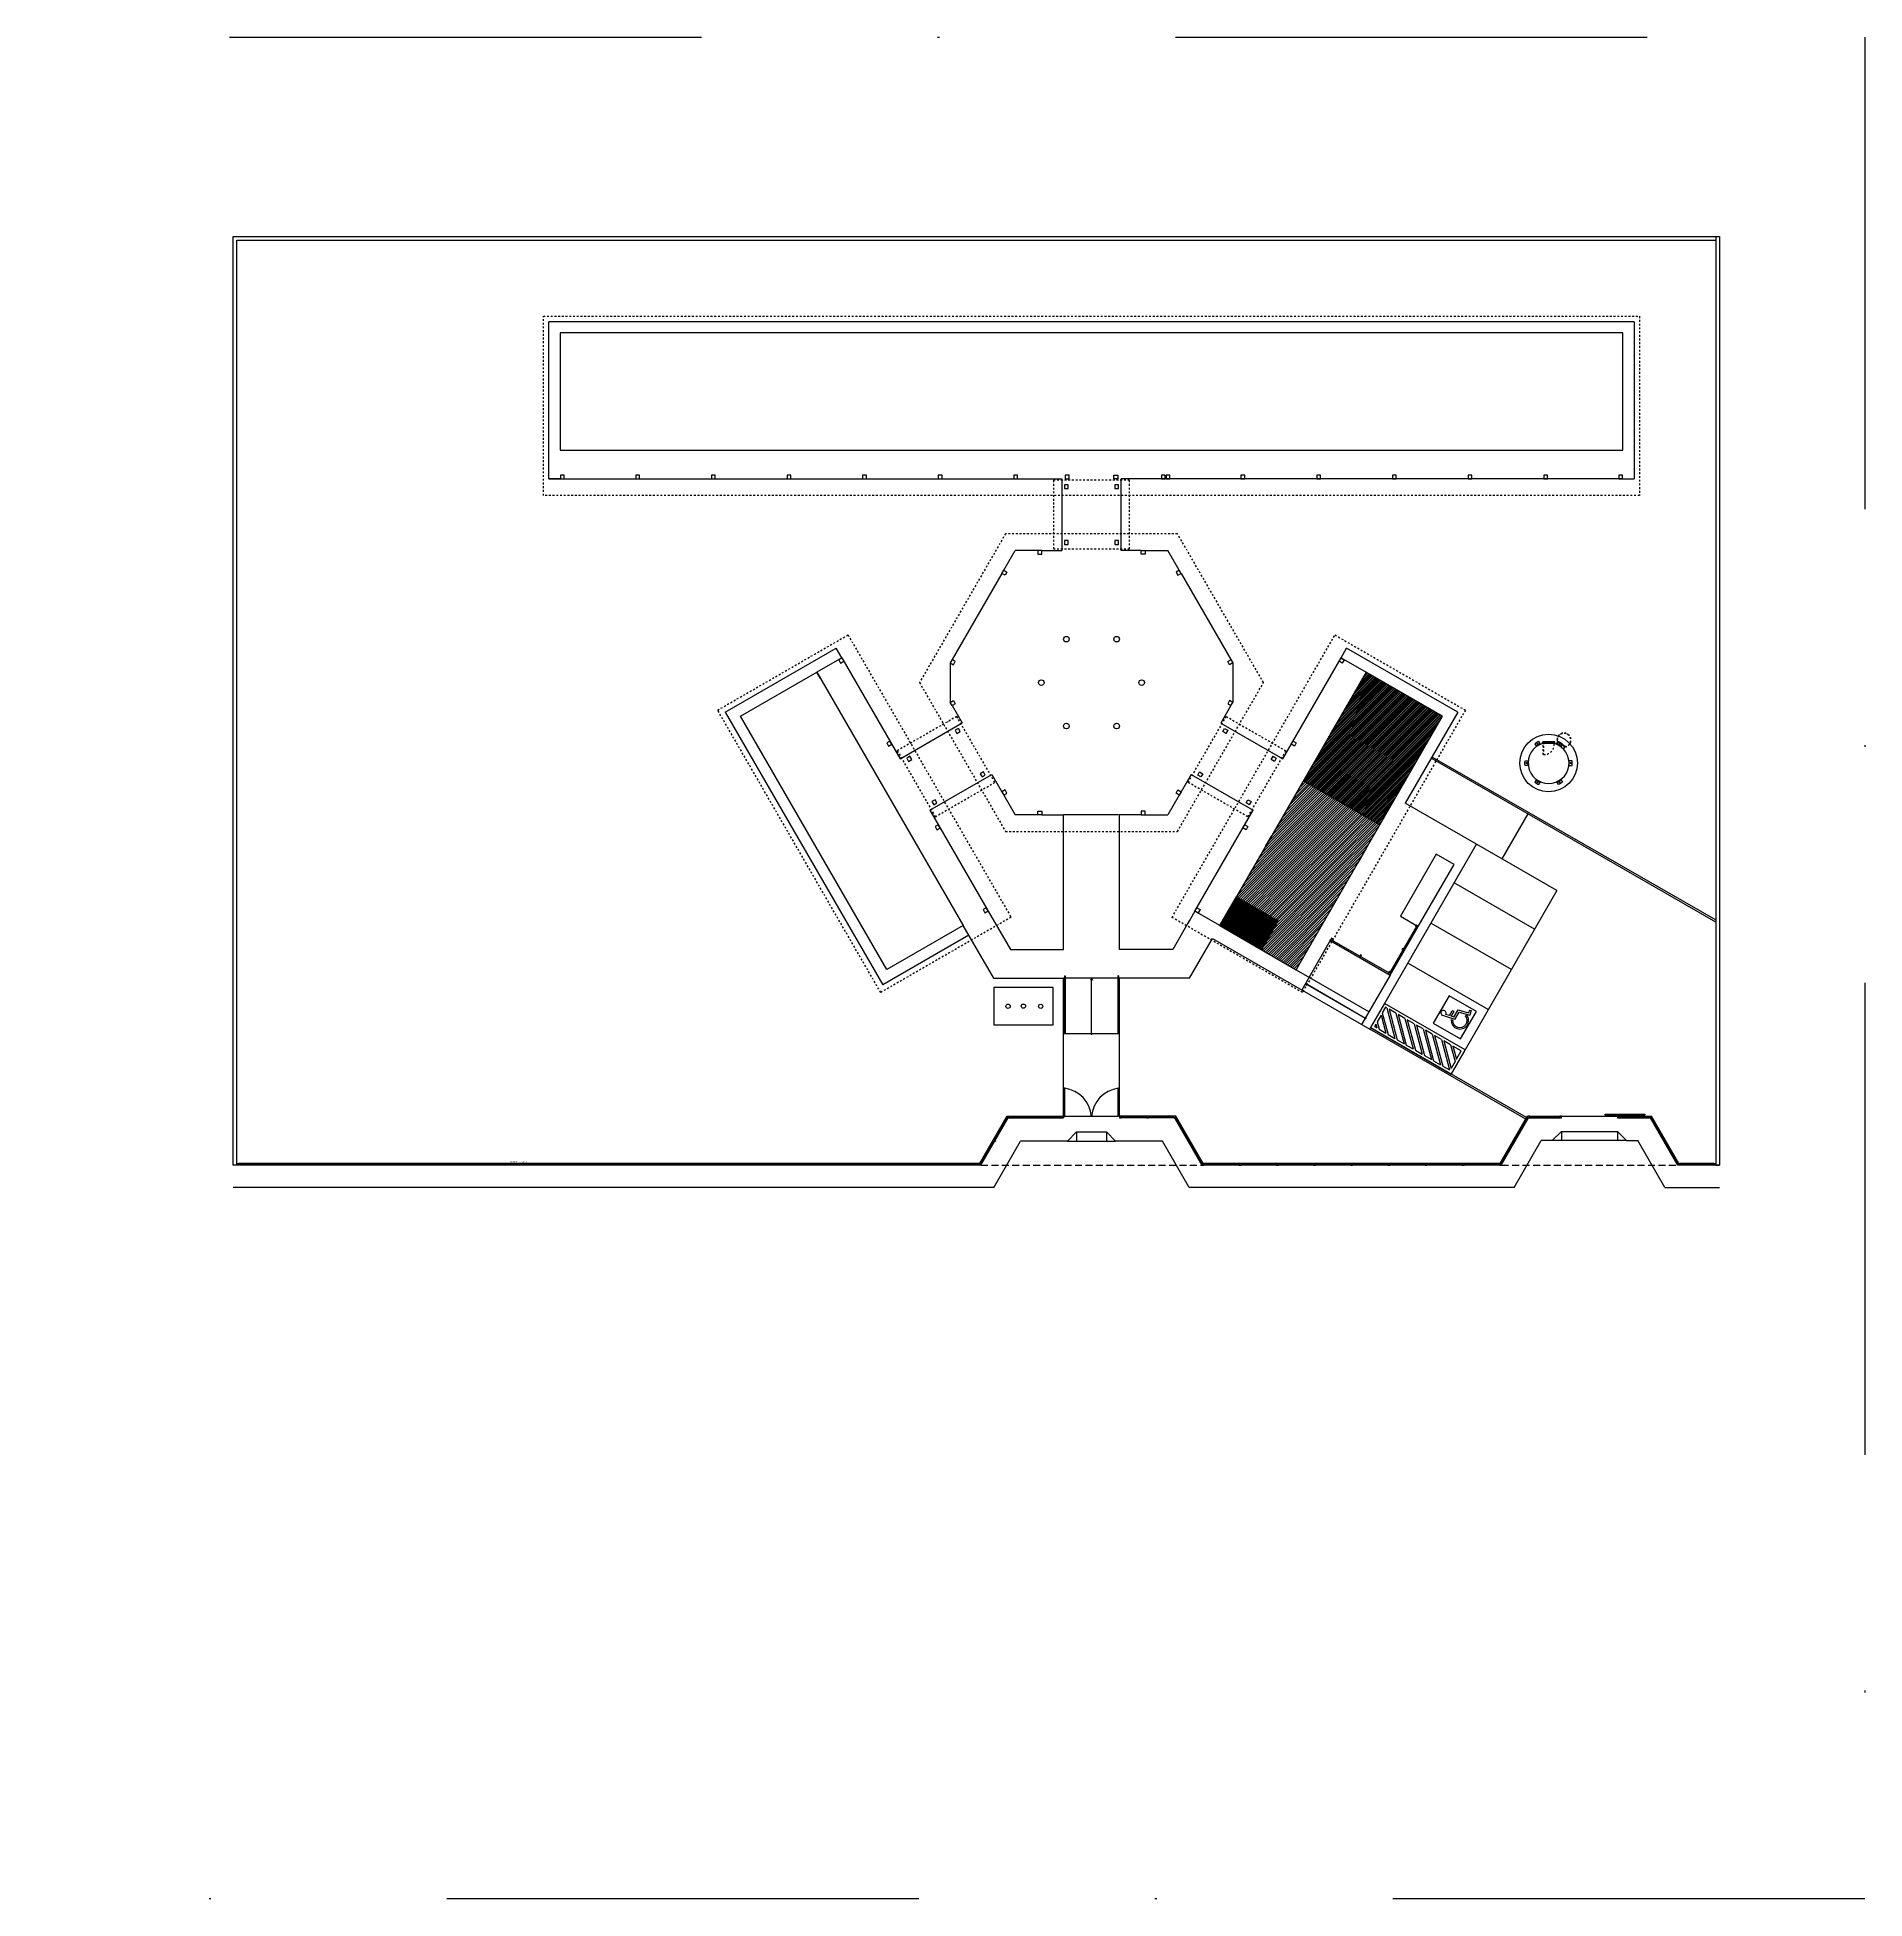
# Model space of a CAD drawing. Extents: x -36 to 357, y 137 to 237.
# Drawn here: x 258.8 to 357.1, y 136.7 to 236.9 of the extents above; entities that cross this region are included whole.
import ezdxf

# ---------------------------------------------------------------- set-up
doc = ezdxf.new("R2010")
doc.units = 0
doc.header["$LTSCALE"] = 0.01
for name, pattern in [('DASHDOT', [25.4, 12.7, -6.35, 0, -6.35]), ('HIDDEN', [9.525, 6.35, -3.175]), ('TRACEJADO_G', [0.375, 0.25, -0.125]), ('TRAÇO-2PTOS_P', [0.625, 0.25, -0.125, 0, -0.125, 0, -0.125])]:
    doc.linetypes.add(name, pattern=pattern)
doc.layers.get('0').update_dxf_attribs({"linetype": 'CONTINUOUS'})
for name, color, linetype in [('0_HATCH', 1, 'CONTINUOUS'), ('A-COTAS', 1, 'CONTINUOUS'), ('A-JANEL', 1, 'CONTINUOUS'), ('A-MURO', 2, 'CONTINUOUS'), ('A-PARED', 5, 'CONTINUOUS'), ('A-PARED-PISOS', 2, 'CONTINUOUS'), ('A-PAREDE', 5, 'CONTINUOUS'), ('A-PISOS', 2, 'CONTINUOUS'), ('A-PISOS-CTEL', 2, 'TRACEJADO_G'), ('A-PISOS-NIVEL', 1, 'CONTINUOUS'), ('A-PROJCOBERTURA', 7, 'HIDDEN'), ('AR-ALV', 5, 'CONTINUOUS'), ('AR-PIS', 1, 'CONTINUOUS'), ('AR-PRJ-COB', 2, 'HIDDEN'), ('AR-TXT', 1, 'CONTINUOUS'), ('ARQ-ALV-CORTE', 3, 'CONTINUOUS'), ('ARQ-ALV-VISTA1', 2, 'CONTINUOUS'), ('ARQ-ALV-VISTA2', 2, 'CONTINUOUS'), ('ARQ-COB-PROJ', 8, 'TRAÇO-2PTOS_P'), ('ARQ-EQP-VISTA', 1, 'CONTINUOUS'), ('ARQ-PIS-VISTA', 8, 'CONTINUOUS'), ('EST-MET-CORTE', 5, 'CONTINUOUS'), ('PORTAL_VTA_DIST', 2, 'CONTINUOUS'), ('PORTAL_VTA_PROX', 1, 'CONTINUOUS'), ('PRES-AZUL', 164, 'CONTINUOUS')]:
    doc.layers.add(name, color=color, linetype=linetype)
doc.styles.add('ESC-50-A20', font='arial.ttf', dxfattribs={"height": 0.1})

# ---------------------------------------------------------------- blocks, each defined once
blk = doc.blocks.new('Paraplegico')
for p, q in [((134, 172), (119, 239)), ((137, 207), (132, 228)), ((137, 207), (167, 207)), ((169, 197), (167, 207)), ((124, 181), (120, 188)), ((134, 172), (179, 172)), ((139, 197), (169, 197)), ((142, 182), (139, 197)), ((142, 182), (187, 182)), ((179, 172), (194, 114)), ((179, 131), (187, 128)), ((187, 182), (201, 126)), ((219, 120), (194, 114)), ((216, 129), (201, 126)), ((216, 129), (219, 120))]:
    blk.add_line(p, q)
for centre, radius, start, end in [((133, 242), 14.1, 265.5481, 192.3635), ((143, 146), 47.2, 118.7728, 337.7713), ((143, 146), 39.2, 118.7728, 337.7713)]:
    blk.add_arc(centre, radius, start, end)

msp = doc.modelspace()

# ---------------------------------------------------------------- hatches: boundary and pattern name
at = {"layer": '0_HATCH'}
h = msp.add_hatch(dxfattribs=at)
h.set_pattern_fill('ANSI31', color=253, scale=0.03, style=2)
h.set_pattern_definition([(45, (194.58306, 0), (-0.06735192, 0.06735192), [])])
h.paths.add_polyline_path([(334.393, 200.3619), (330.2785, 202.7353), (326.943, 196.9527), (331.0575, 194.5793)])
h.paths.add_polyline_path([(331.0575, 194.5793), (326.943, 196.9527), (325.0444, 193.6612), (329.1589, 191.2878)])
h.paths.add_polyline_path([(329.1588, 191.2877), (327.1665, 192.4369), (324.5312, 187.8681), (326.5235, 186.7189)])
h.paths.add_polyline_path([(327.1666, 192.437), (325.0444, 193.6612), (322.4089, 189.0922), (324.5312, 187.8681)])
h = msp.add_hatch(dxfattribs=at)
h.set_pattern_fill('ANSI31', color=10, scale=0.03)
h.set_pattern_definition([(45, (101.93405, 5.78257), (-0.06735192, 0.06735192), [])])
h.paths.add_polyline_path([(334.393, 200.3619), (330.2785, 202.7353), (326.9058, 196.8883), (331.0204, 194.5149)])
h = msp.add_hatch(dxfattribs=at)
h.set_pattern_fill('ANSI31', color=10, scale=0.03)
h.paths.add_polyline_path([(322.4089, 189.0922), (323.3033, 190.6428), (325.5468, 189.3487), (324.6474, 187.7895)])

# ---------------------------------------------------------------- linework, layer by layer
at = {"color": 251}
for p, q in [((331.5514, 186.5253), (333.0281, 189.0854)), ((331.577, 186.4297), (333.0887, 189.0504)), ((328.3529, 188.2894), (328.3879, 188.3501)), ((328.3529, 188.2894), (331.577, 186.4297)), ((328.3879, 188.3501), (331.5514, 186.5253))]:
    msp.add_line(p, q, dxfattribs=at)
at = {"linetype": 'DASHDOT', "ltscale": 200}
msp.add_lwpolyline([(-36.2842, 236.913), (357.1178, 236.913), (357.1178, 136.7113), (-36.2842, 136.7113)], close=True, dxfattribs=at)
at = {"color": 251}
for points in [[(311.067, 178.742), (310.967, 178.742), (310.967, 178.842), (311.067, 178.842)], [(312.5353, 178.742), (312.4353, 178.742), (312.4353, 178.842), (312.5353, 178.842)], [(314.0037, 178.742), (313.9037, 178.742), (313.9037, 178.842), (314.0037, 178.842)], [(317.0037, 178.742), (317.1037, 178.742), (317.1037, 178.842), (317.0037, 178.842)], [(318.4721, 178.742), (318.5721, 178.742), (318.5721, 178.842), (318.4721, 178.842)], [(319.9404, 178.742), (320.0404, 178.742), (320.0404, 178.842), (319.9404, 178.842)], [(338.967, 178.742), (339.067, 178.742), (339.067, 178.842), (338.967, 178.842)], [(340.7049, 178.742), (340.8049, 178.742), (340.8049, 178.842), (340.7049, 178.842)], [(343.8037, 178.742), (343.9037, 178.742), (343.9037, 178.842), (343.8037, 178.842)], [(345.6404, 178.742), (345.5404, 178.742), (345.5404, 178.842), (345.6404, 178.842)], [(310.3286, 177.5363), (310.2786, 177.4497), (310.192, 177.4997), (310.242, 177.5863)], [(320.6788, 177.5363), (320.7288, 177.4497), (320.8154, 177.4997), (320.7654, 177.5863)], [(346.2788, 177.5363), (346.3288, 177.4497), (346.4154, 177.4997), (346.3654, 177.5863)], [(269.6037, 176.1941), (269.5037, 176.1941), (269.5037, 176.2941), (269.6037, 176.2941)], [(271.5537, 176.1941), (271.4537, 176.1941), (271.4537, 176.2941), (271.5537, 176.2941)], [(273.5537, 176.1941), (273.4537, 176.1941), (273.4537, 176.2941), (273.5537, 176.2941)], [(275.5537, 176.1941), (275.4537, 176.1941), (275.4537, 176.2941), (275.5537, 176.2941)], [(277.5537, 176.1941), (277.4537, 176.1941), (277.4537, 176.2941), (277.5537, 176.2941)], [(279.5537, 176.1941), (279.4537, 176.1941), (279.4537, 176.2941), (279.5537, 176.2941)], [(281.5537, 176.1941), (281.4537, 176.1941), (281.4537, 176.2941), (281.5537, 176.2941)], [(283.5537, 176.1941), (283.4537, 176.1941), (283.4537, 176.2941), (283.5537, 176.2941)], [(285.5537, 176.1941), (285.4537, 176.1941), (285.4537, 176.2941), (285.5537, 176.2941)], [(287.5537, 176.1941), (287.4537, 176.1941), (287.4537, 176.2941), (287.5537, 176.2941)], [(289.5537, 176.1941), (289.4537, 176.1941), (289.4537, 176.2941), (289.5537, 176.2941)], [(291.5537, 176.1941), (291.4537, 176.1941), (291.4537, 176.2941), (291.5537, 176.2941)], [(293.5537, 176.1941), (293.4537, 176.1941), (293.4537, 176.2941), (293.5537, 176.2941)], [(295.5537, 176.1941), (295.4537, 176.1941), (295.4537, 176.2941), (295.5537, 176.2941)], [(297.5537, 176.1941), (297.4537, 176.1941), (297.4537, 176.2941), (297.5537, 176.2941)], [(299.5537, 176.1941), (299.4537, 176.1941), (299.4537, 176.2941), (299.5537, 176.2941)], [(301.5537, 176.1941), (301.4537, 176.1941), (301.4537, 176.2941), (301.5537, 176.2941)], [(303.5537, 176.1941), (303.4537, 176.1941), (303.4537, 176.2941), (303.5537, 176.2941)], [(305.5537, 176.1941), (305.4537, 176.1941), (305.4537, 176.2941), (305.5537, 176.2941)], [(307.5537, 176.1941), (307.4537, 176.1941), (307.4537, 176.2941), (307.5537, 176.2941)], [(309.5537, 176.1941), (309.4537, 176.1941), (309.4537, 176.2941), (309.5537, 176.2941)], [(321.4537, 176.1941), (321.5537, 176.1941), (321.5537, 176.2941), (321.4537, 176.2941)], [(321.4537, 176.1941), (321.5537, 176.1941), (321.5537, 176.2941), (321.4537, 176.2941)], [(323.4537, 176.1941), (323.5537, 176.1941), (323.5537, 176.2941), (323.4537, 176.2941)], [(323.4537, 176.1941), (323.5537, 176.1941), (323.5537, 176.2941), (323.4537, 176.2941)], [(325.4537, 176.1941), (325.5537, 176.1941), (325.5537, 176.2941), (325.4537, 176.2941)], [(327.4537, 176.1941), (327.5537, 176.1941), (327.5537, 176.2941), (327.4537, 176.2941)], [(329.4537, 176.1941), (329.5537, 176.1941), (329.5537, 176.2941), (329.4537, 176.2941)], [(331.4537, 176.1941), (331.5537, 176.1941), (331.5537, 176.2941), (331.4537, 176.2941)], [(333.4537, 176.1941), (333.5537, 176.1941), (333.5537, 176.2941), (333.4537, 176.2941)], [(335.4537, 176.1941), (335.5537, 176.1941), (335.5537, 176.2941), (335.4537, 176.2941)], [(337.4537, 176.1941), (337.5537, 176.1941), (337.5537, 176.2941), (337.4537, 176.2941)], [(347.1537, 176.1941), (347.0537, 176.1941), (347.0537, 176.2941), (347.1537, 176.2941)], [(349.1037, 176.1941), (349.0037, 176.1941), (349.0037, 176.2941), (349.1037, 176.2941)]]:
    msp.add_lwpolyline(points, close=True, dxfattribs=at)
at = {"layer": '0_HATCH', "color": 10}
msp.add_lwpolyline([(331.0204, 194.5149), (334.393, 200.3619), (330.2785, 202.7353), (326.9058, 196.8883)], close=True, dxfattribs=at)
msp.add_lwpolyline([(322.4089, 189.0922), (323.3033, 190.6428), (325.5468, 189.3487), (324.6474, 187.7895), (322.4089, 189.0922)], dxfattribs=at)
at = {"layer": 'A-COTAS', "color": 251}
for p, q in [((319.4787, 213.1441), (317.1037, 213.1441)), ((344.1037, 213.1441), (319.5037, 213.1441)), ((344.1037, 213.1441), (344.7037, 213.1441)), ((307.9022, 203.2382), (307.9022, 201.1114)), ((323.1052, 203.2382), (323.1052, 201.1114))]:
    msp.add_line(p, q, dxfattribs=at)
for points in [[(286.9037, 214.6941), (344.1037, 214.6941), (344.1037, 220.9941), (286.9037, 220.9941)], [(291.1787, 213.3441), (290.9787, 213.3441), (290.9787, 213.1441), (291.1787, 213.1441)], [(295.2487, 213.3441), (295.0487, 213.3441), (295.0487, 213.1441), (295.2487, 213.1441)], [(299.3187, 213.3441), (299.1187, 213.3441), (299.1187, 213.1441), (299.3187, 213.1441)], [(303.3887, 213.3441), (303.1887, 213.3441), (303.1887, 213.1441), (303.3887, 213.1441)], [(307.4587, 213.3441), (307.2587, 213.3441), (307.2587, 213.1441), (307.4587, 213.1441)], [(311.5287, 213.3441), (311.3287, 213.3441), (311.3287, 213.1441), (311.5287, 213.1441)], [(314.2537, 212.8189), (314.0537, 212.8189), (314.0537, 212.6189), (314.2537, 212.6189)], [(314.2932, 213.3441), (314.0932, 213.3441), (314.0932, 213.1441), (314.2932, 213.1441)], [(316.7142, 213.3441), (316.9142, 213.3441), (316.9142, 213.1441), (316.7142, 213.1441)], [(316.9537, 212.8189), (316.7537, 212.8189), (316.7537, 212.6189), (316.9537, 212.6189)], [(319.4637, 213.3441), (319.2637, 213.3441), (319.2637, 213.1441), (319.4637, 213.1441)], [(319.7187, 213.3441), (319.5187, 213.3441), (319.5187, 213.1441), (319.7187, 213.1441)], [(323.7487, 213.3441), (323.5487, 213.3441), (323.5487, 213.1441), (323.7487, 213.1441)], [(327.8287, 213.3441), (327.6287, 213.3441), (327.6287, 213.1441), (327.8287, 213.1441)], [(331.8987, 213.3441), (331.6987, 213.3441), (331.6987, 213.1441), (331.8987, 213.1441)], [(335.9687, 213.3441), (335.7687, 213.3441), (335.7687, 213.1441), (335.9687, 213.1441)], [(340.0387, 213.3441), (339.8387, 213.3441), (339.8387, 213.1441), (340.0387, 213.1441)], [(344.0887, 213.3441), (343.8887, 213.3441), (343.8887, 213.1441), (344.0887, 213.1441)], [(314.2537, 209.8148), (314.0537, 209.8148), (314.0537, 209.6148), (314.2537, 209.6148)], [(316.9537, 209.8148), (316.7537, 209.8148), (316.7537, 209.6148), (316.9537, 209.6148)], [(312.6239, 209.0896), (312.8239, 209.0896), (312.8239, 209.2896), (312.6239, 209.2896)], [(318.3835, 209.0896), (318.1835, 209.0896), (318.1835, 209.2896), (318.3835, 209.2896)], [(310.9552, 208.1262), (310.8552, 207.953), (310.682, 208.053), (310.782, 208.2262)], [(320.0522, 208.1262), (320.1522, 207.953), (320.3254, 208.053), (320.2254, 208.2262)], [(301.9047, 203.3994), (302.0047, 203.2262), (302.1779, 203.3262), (302.0779, 203.4994)], [(308.0754, 203.1382), (308.1754, 203.3114), (308.0022, 203.4114), (307.9022, 203.2382)], [(308.0754, 203.1382), (308.1754, 203.3114), (308.0022, 203.4114), (307.9022, 203.2382)], [(322.932, 203.1382), (322.832, 203.3114), (323.0052, 203.4114), (323.1052, 203.2382)], [(322.932, 203.1382), (322.832, 203.3114), (323.0052, 203.4114), (323.1052, 203.2382)], [(329.1009, 203.3963), (329.0009, 203.2231), (328.8277, 203.3231), (328.9277, 203.4963)], [(304.4894, 186.7225), (296.6144, 200.3624), (300.728, 202.7374), (308.603, 189.0975)], [(326.5235, 186.7189), (334.393, 200.3619), (330.2785, 202.7353), (322.4089, 189.0922)], [(308.0754, 201.2114), (308.1754, 201.0382), (308.0022, 200.9382), (307.9022, 201.1114)], [(308.0754, 201.2114), (308.1754, 201.0382), (308.0022, 200.9382), (307.9022, 201.1114)], [(322.932, 201.2114), (322.832, 201.0382), (323.0052, 200.9382), (323.1052, 201.1114)], [(322.932, 201.2114), (322.832, 201.0382), (323.0052, 200.9382), (323.1052, 201.1114)], [(308.3386, 199.7077), (308.1654, 199.6077), (308.2654, 199.4345), (308.4386, 199.5345)], [(322.6688, 199.7077), (322.842, 199.6077), (322.742, 199.4345), (322.5688, 199.5345)], [(304.4847, 198.9307), (304.5847, 198.7575), (304.7579, 198.8575), (304.6579, 199.0307)], [(326.5227, 198.9307), (326.4227, 198.7575), (326.2495, 198.8575), (326.3495, 199.0307)], [(305.7358, 198.2077), (305.5626, 198.1077), (305.6626, 197.9345), (305.8358, 198.0345)], [(325.2716, 198.2077), (325.4448, 198.1077), (325.3448, 197.9345), (325.1716, 198.0345)], [(309.6868, 197.3683), (309.5136, 197.2683), (309.6136, 197.0951), (309.7868, 197.1951)], [(310.9552, 196.2234), (310.8552, 196.3966), (310.682, 196.2966), (310.782, 196.1234)], [(320.0522, 196.2234), (320.1522, 196.3966), (320.3254, 196.2966), (320.2254, 196.1234)], [(320.0522, 196.2234), (320.1522, 196.3966), (320.3254, 196.2966), (320.2254, 196.1234)], [(321.3206, 197.3683), (321.4938, 197.2683), (321.3938, 197.0951), (321.2206, 197.1951)], [(307.0844, 195.8698), (306.9112, 195.7698), (307.0112, 195.5966), (307.1844, 195.6966)], [(323.923, 195.8698), (324.0962, 195.7698), (323.9962, 195.5966), (323.823, 195.6966)], [(307.0847, 194.4274), (307.1847, 194.2542), (307.3579, 194.3542), (307.2579, 194.5274)], [(312.6239, 195.26), (312.8239, 195.26), (312.8239, 195.06), (312.6239, 195.06)], [(312.6239, 195.26), (312.8239, 195.26), (312.8239, 195.06), (312.6239, 195.06)], [(318.3835, 195.26), (318.1835, 195.26), (318.1835, 195.06), (318.3835, 195.06)], [(323.9227, 194.4274), (323.8227, 194.2542), (323.6495, 194.3542), (323.7495, 194.5274)], [(333.0887, 189.0504), (335.0124, 192.3854), (334.0595, 192.935), (332.1358, 189.6001)], [(309.6647, 189.9587), (309.7647, 189.7855), (309.9379, 189.8855), (309.8379, 190.0587)], [(321.3473, 189.9535), (321.2473, 189.7802), (321.0741, 189.8802), (321.1741, 190.0535)]]:
    msp.add_lwpolyline(points, close=True, dxfattribs=at)
for centre in [(314.1537, 204.5131), (314.1537, 204.5131), (316.8537, 204.5131), (316.8537, 204.5131), (312.8037, 202.1748), (312.8037, 202.1748), (318.2037, 202.1748), (318.2037, 202.1748), (314.1537, 199.8366), (314.1537, 199.8366), (316.8537, 199.8366), (316.8537, 199.8366)]:
    msp.add_circle(centre, 0.15, dxfattribs=at)
msp.add_arc((340.1026, 197.8441), 1.1002, 107.664724, 72.217812, dxfattribs=at)
at = {"layer": 'A-JANEL', "color": 251}
msp.add_arc((307.0354, 200.8328), 0.01, 180, 210, dxfattribs=at)
at = {"layer": 'A-MURO', "color": 251}
for p, q in [((269.3037, 176.1941), (269.3037, 226.1941)), ((269.3037, 226.1941), (349.3037, 226.1941)), ((269.5037, 176.1941), (269.5037, 225.9941)), ((269.5037, 225.9941), (349.0692, 225.9941)), ((349.1037, 226.1941), (349.1037, 176.1941)), ((349.3037, 226.1941), (349.3037, 176.1941)), ((269.5037, 176.1941), (269.3037, 176.1941)), ((349.1037, 176.1941), (349.3037, 176.1941)), ((349.3037, 176.1941), (349.1037, 176.1941))]:
    msp.add_line(p, q, dxfattribs=at)
at = {"layer": 'A-PARED', "color": 251}
for p in [(296.6144, 200.3624), (300.928, 202.391)]:
    msp.add_line(p, (300.728, 202.7374), dxfattribs=at)
msp.add_lwpolyline([(310.2413, 183.76), (313.4413, 183.76), (313.4413, 185.76), (310.2413, 185.76)], close=True, dxfattribs=at)
at = {"layer": 'A-PARED-PISOS', "color": 251}
for p, q in [((302.0704, 203.5124), (300.728, 202.7374)), ((302.0704, 203.5124), (305.2079, 198.0781)), ((306.8079, 195.3068), (309.9454, 189.8725))]:
    msp.add_line(p, q, dxfattribs=at)
at = {"layer": 'A-PAREDE', "color": 251}
for p, q in [((323.6587, 191.259), (324.1327, 192.0807)), ((333.0887, 189.0504), (335.0124, 192.3854))]:
    msp.add_line(p, q, dxfattribs=at)
for points in [[(310.9552, 196.2234), (310.8552, 196.3966), (310.682, 196.2966), (310.782, 196.1234)], [(318.3835, 195.26), (318.1835, 195.26), (318.1835, 195.06), (318.3835, 195.06)]]:
    msp.add_lwpolyline(points, close=True, dxfattribs=at)
at = {"layer": 'A-PISOS', "color": 251}
for p, q in [((300.3631, 203.2195), (301.7704, 204.032)), ((302.0704, 203.5124), (301.7704, 204.032)), ((295.7948, 200.582), (300.3631, 203.2195)), ((295.7948, 200.582), (304.2698, 185.9029)), ((305.2079, 198.0781), (308.5421, 200.0031)), ((306.8079, 195.3068), (310.1421, 197.2318)), ((308.903, 188.5779), (304.2698, 185.9029)), ((308.903, 188.5779), (308.8381, 188.5404)), ((308.903, 188.5779), (308.8381, 188.5404))]:
    msp.add_line(p, q, dxfattribs=at)
at = {"layer": 'A-PISOS-CTEL', "color": 251, "linetype": 'TRACEJADO_G', "ltscale": 150}
for p, q in [((309.5537, 176.1941), (321.4537, 176.1941)), ((337.5787, 176.1941), (347.0287, 176.1941)), ((337.5787, 176.1941), (347.0287, 176.1941)), ((337.5787, 176.1941), (347.0537, 176.1941))]:
    msp.add_line(p, q, dxfattribs=at)
at = {"layer": 'A-PISOS-NIVEL', "color": 251}
for p, q in [((286.3037, 213.1441), (286.3037, 221.5941)), ((344.7037, 221.5941), (286.3037, 221.5941)), ((344.7037, 221.5941), (344.7037, 213.1441)), ((286.3037, 213.1441), (287.1187, 213.1441)), ((286.9187, 213.1441), (286.3037, 213.1441)), ((287.1187, 213.1441), (313.9037, 213.1441)), ((313.9037, 213.1441), (313.9037, 209.2896)), ((317.1037, 209.2896), (317.1037, 213.1441)), ((310.782, 208.2262), (311.396, 209.2896)), ((312.6239, 209.2896), (311.396, 209.2896)), ((312.8239, 209.2896), (313.9037, 209.2896)), ((318.1835, 209.2896), (317.1037, 209.2896)), ((318.3835, 209.2896), (319.6114, 209.2896)), ((320.2254, 208.2262), (319.6114, 209.2896)), ((310.682, 208.053), (308.0022, 203.4114)), ((320.3254, 208.053), (323.0052, 203.4114)), ((325.8005, 198.0742), (328.9358, 203.5097)), ((328.9358, 203.5097), (329.2356, 204.0295)), ((328.9358, 203.5097), (330.2785, 202.7353)), ((335.2126, 200.5819), (329.2356, 204.0295)), ((308.0022, 200.9382), (308.5421, 200.0031)), ((323.0052, 200.9382), (322.4631, 199.9993)), ((335.2126, 200.5819), (332.3895, 195.6877)), ((322.4631, 199.9993), (325.8005, 198.0742)), ((349.1037, 189.279), (333.7886, 198.1131)), ((333.8262, 198.1784), (349.1037, 189.3983)), ((310.1421, 197.2318), (310.682, 196.2966)), ((320.8631, 197.228), (320.3254, 196.2966)), ((320.8631, 197.228), (324.2016, 195.3023)), ((310.782, 196.1234), (311.396, 195.06)), ((320.2254, 196.1234), (319.6114, 195.06)), ((336.2199, 193.4782), (332.3895, 195.6877)), ((312.6239, 195.06), (311.396, 195.06)), ((312.8239, 195.06), (314.0037, 195.06)), ((314.0037, 187.81), (314.0037, 195.06)), ((316.9137, 195.06), (314.0037, 195.06)), ((317.0037, 195.06), (316.9537, 195.06)), ((317.0037, 187.81), (317.0037, 195.06)), ((318.1835, 195.06), (317.0037, 195.06)), ((318.3835, 195.06), (319.6114, 195.06)), ((321.0663, 189.8667), (324.2016, 195.3023)), ((338.9859, 195.1152), (337.5869, 192.6898)), ((330.4739, 183.5166), (336.2199, 193.4782)), ((340.5511, 190.9799), (336.2199, 193.4782)), ((339.3519, 188.901), (335.0208, 191.3993)), ((340.5511, 190.9799), (334.855, 181.105)), ((309.9454, 189.8725), (311.1361, 187.81)), ((321.0663, 189.8667), (320.6665, 189.1737)), ((322.4089, 189.0922), (321.0663, 189.8667)), ((310.2413, 186.26), (308.603, 189.0975)), ((320.7679, 189.3495), (319.8791, 187.81)), ((320.7737, 186.26), (322.0089, 188.3994)), ((322.0089, 188.3994), (330.4739, 183.5166)), ((338.1028, 186.7355), (333.7716, 189.2337)), ((311.1361, 187.81), (314.0037, 187.81)), ((319.8791, 187.81), (317.0037, 187.81)), ((328.3529, 188.2894), (327.2165, 186.3192)), ((326.5235, 186.7189), (330.4405, 184.4595)), ((331.577, 186.4297), (330.0408, 183.7665)), ((336.8536, 184.5699), (332.5225, 187.0682)), ((310.2413, 186.26), (314.0037, 186.26)), ((314.0037, 178.842), (314.0037, 186.26)), ((317.0037, 186.26), (314.0037, 186.26)), ((317.0037, 178.842), (317.0037, 186.26)), ((320.7737, 186.26), (317.0037, 186.26)), ((327.2165, 186.3192), (326.8167, 185.6262)), ((327.0166, 185.9727), (330.2407, 184.113)), ((338.8698, 178.6737), (330.4739, 183.5166)), ((338.9201, 178.7608), (330.5242, 183.6038)), ((317.0037, 183.26), (314.0037, 183.26)), ((314.0537, 183.31), (314.0937, 183.31)), ((316.9537, 183.31), (316.9137, 183.31)), ((340.8037, 178.842), (343.8037, 178.842)), ((343.8037, 178.842), (345.5404, 178.842)), ((343.8037, 178.742), (345.5404, 178.742)), ((314.2042, 177.492), (311.6886, 177.492)), ((319.3187, 177.492), (316.8032, 177.492)), ((340.3037, 177.5187), (339.7041, 177.5187)), ((344.3037, 177.5187), (344.9033, 177.5187)), ((310.2465, 174.9941), (269.3037, 174.9941)), ((338.2465, 174.9941), (320.7609, 174.9941)), ((346.3609, 174.9941), (349.3037, 174.9941))]:
    msp.add_line(p, q, dxfattribs=at)
msp.add_lwpolyline([(287.1187, 213.3441), (286.9187, 213.3441), (286.9187, 213.1441), (287.1187, 213.1441)], close=True, dxfattribs=at)
for points in [[(328.4229, 188.4107), (328.3879, 188.3501), (328.4486, 188.3151), (328.4835, 188.3757), (328.4229, 188.4107)], [(332.9674, 189.1204), (332.9324, 189.0598), (332.9931, 189.0248), (333.0281, 189.0854), (332.9674, 189.1204)], [(329.9743, 187.5158), (329.9393, 187.4552), (330, 187.4202), (330.0349, 187.4809), (329.9743, 187.5158)], [(332.2466, 187.8707), (332.2116, 187.81), (332.2722, 187.7751), (332.3072, 187.8357), (332.2466, 187.8707)], [(331.5257, 186.621), (331.4907, 186.5603), (331.5514, 186.5253), (331.5863, 186.586), (331.5257, 186.621)], [(343.1504, 178.895), (343.1504, 178.945), (345.2804, 178.945), (345.2804, 178.895), (343.1504, 178.895)]]:
    msp.add_lwpolyline(points, dxfattribs=at)
for centre, start, end in [((307.3354, 200.9132), 180, 210), ((307.7838, 200.0965), 300.000015, 30)]:
    msp.add_arc(centre, 0.01, start, end, dxfattribs=at)
at = {"layer": 'A-PROJCOBERTURA', "color": 251, "ltscale": 7.5}
for centre, start, end in [((324.7468, 202.1748), 330, 30), ((307.0354, 200.8328), 180, 210)]:
    msp.add_arc(centre, 0.01, start, end, dxfattribs=at)
at = {"layer": 'AR-ALV', "color": 251}
msp.add_line((332.1358, 189.6001), (333.0887, 189.0504), dxfattribs=at)
at = {"layer": 'AR-PIS', "color": 251, "ltscale": 10}
for p, q in [((310.2853, 177.5613), (310.967, 178.742)), ((311.067, 178.792), (312.4353, 178.792)), ((312.5353, 178.792), (313.9037, 178.792)), ((318.4721, 178.792), (317.1037, 178.792)), ((319.9404, 178.792), (318.5721, 178.792)), ((320.7221, 177.5613), (320.0404, 178.742)), ((337.5537, 176.2941), (338.967, 178.742)), ((340.7049, 178.792), (339.067, 178.792)), ((343.9037, 178.792), (345.5404, 178.792)), ((347.0537, 176.2941), (345.6404, 178.742)), ((309.5537, 176.2941), (310.2353, 177.4747)), ((321.4537, 176.2941), (320.7721, 177.4747)), ((271.4537, 176.2441), (269.6037, 176.2441)), ((273.4537, 176.2441), (271.5537, 176.2441)), ((275.4537, 176.2441), (273.5537, 176.2441)), ((277.4537, 176.2441), (275.5537, 176.2441)), ((279.4537, 176.2441), (277.5537, 176.2441)), ((281.4537, 176.2441), (279.5537, 176.2441)), ((283.4537, 176.2441), (281.5537, 176.2441)), ((285.4537, 176.2441), (283.5537, 176.2441)), ((287.4537, 176.2441), (285.5537, 176.2441)), ((289.4537, 176.2441), (287.5537, 176.2441)), ((291.4537, 176.2441), (289.5537, 176.2441)), ((293.4537, 176.2441), (291.5537, 176.2441)), ((295.4537, 176.2441), (293.5537, 176.2441)), ((297.4537, 176.2441), (295.5537, 176.2441)), ((299.4537, 176.2441), (297.5537, 176.2441)), ((301.4537, 176.2441), (299.5537, 176.2441)), ((303.4537, 176.2441), (301.5537, 176.2441)), ((305.4537, 176.2441), (303.5537, 176.2441)), ((307.4537, 176.2441), (305.5537, 176.2441)), ((309.4537, 176.2441), (307.5537, 176.2441)), ((321.5537, 176.2441), (323.4537, 176.2441)), ((321.5537, 176.2441), (323.4537, 176.2441)), ((323.5537, 176.2441), (325.4537, 176.2441)), ((325.5537, 176.2441), (327.4537, 176.2441)), ((327.5537, 176.2441), (329.4537, 176.2441)), ((329.5537, 176.2441), (331.4537, 176.2441)), ((331.5537, 176.2441), (333.4537, 176.2441)), ((333.5537, 176.2441), (335.4537, 176.2441)), ((335.5537, 176.2441), (337.4537, 176.2441)), ((349.0037, 176.2441), (347.1537, 176.2441))]:
    msp.add_line(p, q, dxfattribs=at)
at = {"layer": 'AR-PRJ-COB', "color": 251, "ltscale": 0.5}
for points in [[(286.0037, 221.8941), (345.0037, 221.8941), (345.0037, 212.2441), (286.0037, 212.2441)], [(313.4537, 209.3669), (317.5537, 209.3669), (317.5537, 213.0669), (313.4537, 213.0669)], [(320.131, 210.1896), (310.8763, 210.1896), (306.249, 202.1748), (310.8763, 194.16), (320.131, 194.16), (324.7584, 202.1748)], [(295.385, 200.6918), (302.3998, 204.7418), (311.1748, 189.5431), (304.16, 185.4931)], [(319.837, 189.5368), (328.6059, 204.739), (335.6223, 200.6918), (326.8534, 185.4896)]]:
    msp.add_lwpolyline(points, close=True, dxfattribs=at)
for points in [[(307.0962, 194.9553), (310.302, 196.8028), (308.2552, 200.352), (305.0494, 198.5045), (307.0962, 194.9553)], [(323.9124, 194.9546), (320.7066, 196.8021), (322.7534, 200.3513), (325.9592, 198.5038), (323.9124, 194.9546)]]:
    msp.add_lwpolyline(points, dxfattribs=at)
at = {"layer": 'ARQ-ALV-CORTE', "color": 251}
for p, q in [((324.8891, 193.392), (325.182, 193.8998)), ((329.8463, 192.4796), (330.2959, 193.2589))]:
    msp.add_line(p, q, dxfattribs=at)
at = {"layer": 'ARQ-ALV-VISTA1', "color": 251, "ltscale": 0.1}
for p, q in [((339.4825, 198.8794), (339.5376, 198.8647)), ((340.7214, 198.8791), (340.6676, 198.8647)), ((338.8961, 197.8643), (338.9365, 197.8239)), ((341.3091, 197.8643), (341.2688, 197.8239)), ((339.5176, 196.7889), (339.5028, 196.844)), ((340.6876, 196.7889), (340.7024, 196.844))]:
    msp.add_line(p, q, dxfattribs=at)
for points in [[(339.665, 198.8537), (339.5777, 199.0049, 0.04420385), (339.3612, 198.8799), (339.4484, 198.7289)], [(340.6107, 198.9757), (340.6276, 199.0049, -0.04420385), (340.8441, 198.8799), (340.8212, 198.8403)], [(339.0096, 197.7191), (338.835, 197.7191, -0.04420385), (338.835, 197.9691), (339.0095, 197.9691)], [(341.1957, 197.7191), (341.3702, 197.7191, 0.04420385), (341.3702, 197.9691), (341.1957, 197.9691)], [(339.4486, 196.9596), (339.3613, 196.8086, 0.04420385), (339.5779, 196.6836), (339.6652, 196.8348)], [(340.7567, 196.9596), (340.8439, 196.8086, -0.04420385), (340.6274, 196.6836), (340.5401, 196.8348)]]:
    msp.add_lwpolyline(points, format="xyb", dxfattribs=at)
for points in [[(340.5403, 198.8537), (340.6, 198.9571)], [(340.8105, 198.8218), (340.7568, 198.7289)]]:
    msp.add_lwpolyline(points, dxfattribs=at)
for centre, radius in [((340.1037, 197.8441), 1.55), ((339.51, 198.8721), 0.0285), ((338.9163, 197.8441), 0.0285), ((341.2889, 197.8441), 0.0285), ((339.5102, 196.8165), 0.0285), ((340.695, 196.8165), 0.0285)]:
    msp.add_circle(centre, radius, dxfattribs=at)
for centre, radius, start, end in [((340.175, 197.7203), 1.2583, 114.336593, 125.663407), ((340.0302, 197.7203), 1.2583, 54.336593, 65.663407), ((340.6952, 198.8721), 0.0285, 102.536488, 11.994661), ((340.2462, 197.8441), 1.2583, 174.336593, 185.663407), ((339.9591, 197.8441), 1.2583, 354.336593, 5.663407), ((340.1752, 197.9682), 1.2583, 234.336593, 245.663407), ((340.0301, 197.9682), 1.2583, 294.336593, 305.663407)]:
    msp.add_arc(centre, radius, start, end, dxfattribs=at)
at = {"layer": 'ARQ-ALV-VISTA2', "color": 251, "ltscale": 0.1}
for p, q in [((328.8295, 200.2232), (328.3548, 199.4003)), ((340.5779, 198.9967), (340.504, 198.8687)), ((340.5883, 198.9646), (340.5281, 198.8604)), ((340.999, 198.726), (340.5779, 198.9967)), ((340.9673, 198.721), (340.5883, 198.9646)), ((340.9673, 198.721), (340.9058, 198.6146)), ((340.9244, 198.5967), (340.999, 198.726))]:
    msp.add_line(p, q, dxfattribs=at)
at = {"layer": 'ARQ-COB-PROJ', "color": 251, "linetype": 'HIDDEN', "ltscale": 0.04}
for p, q in [((340.8316, 199.4276), (340.8268, 199.4444)), ((340.6241, 199.2703), (340.6099, 199.279)), ((341.2453, 198.9027), (341.2598, 198.8944)), ((341.2771, 199.1847), (341.2932, 199.1891))]:
    msp.add_line(p, q, dxfattribs=at)
msp.add_lwpolyline([(341.0998, 199.4006), (341.1081, 199.4151)], dxfattribs=at)
at = {"layer": 'ARQ-COB-PROJ', "color": 251, "linetype": 'HIDDEN', "ltscale": 0.25}
msp.add_lwpolyline([(339.8337, 198.2985), (339.8037, 198.2985), (339.8037, 198.9617), (339.8337, 198.9617)], close=True, dxfattribs=at)
at = {"layer": 'ARQ-COB-PROJ', "color": 251, "linetype": 'HIDDEN', "ltscale": 0.04}
for centre in [(340.8293, 199.4356), (341.104, 199.4078), (340.617, 199.2747), (341.2525, 198.8985), (341.2851, 199.1869)]:
    msp.add_circle(centre, 0.00833, dxfattribs=at)
at = {"layer": 'ARQ-COB-PROJ', "color": 251, "linetype": 'HIDDEN', "ltscale": 0.25}
for centre, radius, start, end in [((340.9312, 199.0814), 0.3777, 278.757279, 195.745321), ((340.9324, 199.0806), 0.3612, 275.539523, 198.353353), ((339.858, 198.8462), 0.5482, 267.568217, 5.47732)]:
    msp.add_arc(centre, radius, start, end, dxfattribs=at)
at = {"layer": 'ARQ-EQP-VISTA', "color": 251}
for centre in [(311.013, 184.7519), (311.8413, 184.76), (312.77, 184.7476)]:
    msp.add_circle(centre, 0.1142, dxfattribs=at)
at = {"layer": 'ARQ-PIS-VISTA', "color": 251}
for p, q in [((314.0537, 186.385), (314.0537, 183.31)), ((314.0537, 186.385), (314.0937, 186.385)), ((314.0937, 186.385), (314.0937, 183.31)), ((316.9537, 186.385), (316.9137, 186.385)), ((316.9137, 186.385), (316.9137, 183.31)), ((316.9537, 186.385), (316.9537, 183.31)), ((331.3284, 184.6977), (331.1545, 184.3962)), ((331.1545, 184.3962), (331.4668, 183.2326)), ((335.6045, 182.4043), (331.2734, 184.9026)), ((331.3944, 184.6596), (331.3284, 184.6977)), ((331.3944, 184.6596), (331.8343, 183.0206)), ((331.8844, 184.377), (331.5169, 184.589)), ((331.5169, 184.589), (331.9568, 182.9499)), ((331.8844, 184.377), (332.3243, 182.7379)), ((330.8012, 183.7837), (330.7288, 183.6582)), ((330.7288, 183.6582), (330.8543, 183.5859)), ((330.8012, 183.7837), (330.8543, 183.5859)), ((331.0838, 184.2737), (330.8718, 183.9062)), ((330.8718, 183.9062), (330.9768, 183.5152)), ((330.9768, 183.5152), (331.3443, 183.3032)), ((331.0838, 184.2737), (331.3443, 183.3032)), ((332.3744, 184.0943), (332.0069, 184.3063)), ((332.0069, 184.3063), (332.4468, 182.6673)), ((332.3744, 184.0943), (332.8143, 182.4553)), ((332.8644, 183.8117), (332.4969, 184.0237)), ((332.4969, 184.0237), (332.9368, 182.3846)), ((332.8644, 183.8117), (333.3043, 182.1726)), ((333.3544, 183.529), (332.9869, 183.741)), ((332.9869, 183.741), (333.4268, 182.102)), ((333.3544, 183.529), (333.7943, 181.89)), ((333.8444, 183.2464), (333.4769, 183.4584)), ((333.4769, 183.4584), (333.9168, 181.8193)), ((331.4668, 183.2326), (331.8343, 183.0206)), ((331.9568, 182.9499), (332.3243, 182.7379)), ((332.4468, 182.6673), (332.8143, 182.4553)), ((332.9368, 182.3846), (333.3043, 182.1726)), ((333.8444, 183.2464), (334.2843, 181.6073)), ((334.3345, 182.9637), (333.9669, 183.1757)), ((333.9669, 183.1757), (334.4068, 181.5367)), ((334.3345, 182.9637), (334.7743, 181.3247)), ((334.8245, 182.6811), (334.457, 182.8931)), ((334.457, 182.8931), (334.8559, 181.4067)), ((334.8245, 182.6811), (335.0678, 181.7742)), ((335.3996, 182.3493), (334.947, 182.6104)), ((334.947, 182.6104), (335.1385, 181.8967)), ((333.4268, 182.102), (333.7943, 181.89)), ((333.9168, 181.8193), (334.2843, 181.6073)), ((334.4068, 181.5367), (334.7743, 181.3247)), ((335.0678, 181.7742), (334.8559, 181.4067)), ((335.1385, 181.8967), (335.3996, 182.3493)), ((314.2042, 177.492), (314.7042, 177.992)), ((314.2042, 177.492), (316.8032, 177.492)), ((314.7042, 177.992), (316.3032, 177.992)), ((314.7042, 177.992), (314.7042, 177.492)), ((316.3032, 177.992), (316.3032, 177.492)), ((316.8032, 177.492), (316.3032, 177.992)), ((340.3037, 177.5187), (340.8037, 178.0187)), ((340.8037, 178.0187), (343.8037, 178.0187)), ((340.8037, 178.0187), (340.8037, 177.5187)), ((343.8037, 178.0187), (343.8037, 177.5187)), ((343.8037, 178.0187), (344.3037, 177.5187))]:
    msp.add_line(p, q, dxfattribs=at)
for points in [[(315.5037, 183.2671), (315.5037, 186.26), (315.445, 186.1567)], [(315.5037, 183.2671), (315.5037, 186.26), (315.5624, 186.1567)], [(329.6091, 184.4773), (327.0166, 185.9727), (327.1354, 185.9719)], [(329.6091, 184.4773), (327.0166, 185.9727), (327.0767, 185.8702)], [(344.3037, 177.5187), (340.3037, 177.5187)]]:
    msp.add_lwpolyline(points, dxfattribs=at)
for points in [[(331.2734, 184.9026), (330.5239, 183.6033), (334.855, 181.105), (335.6045, 182.4043)], [(335.3668, 182.993), (336.2162, 184.4656), (334.7437, 185.315), (333.8942, 183.8424)]]:
    msp.add_lwpolyline(points, close=True, dxfattribs=at)
for centre in [(330.2407, 184.113), (315.5037, 183.26)]:
    msp.add_circle(centre, 0.0321, dxfattribs=at)
at = {"layer": 'EST-MET-CORTE', "color": 251}
for p, q in [((339.7688, 198.8926), (339.7688, 198.9917)), ((340.4386, 198.8919), (340.4386, 198.9917))]:
    msp.add_line(p, q, dxfattribs=at)
at = {"layer": 'EST-MET-CORTE', "color": 251, "ltscale": 0.1}
for p, q in [((340.3737, 198.9917), (339.8337, 198.9917)), ((340.3737, 198.9617), (339.8337, 198.9617))]:
    msp.add_line(p, q, dxfattribs=at)
for points in [[(339.7988, 198.9917), (339.7988, 198.9617), (339.7688, 198.9617), (339.7688, 198.9917)], [(339.8037, 198.9917), (339.8037, 198.9617), (339.8337, 198.9617), (339.8337, 198.9917)], [(340.4037, 198.9917), (340.4037, 198.9617), (340.3737, 198.9617), (340.3737, 198.9917)], [(340.4086, 198.9917), (340.4086, 198.9617), (340.4386, 198.9617), (340.4386, 198.9917)]]:
    msp.add_lwpolyline(points, close=True, dxfattribs=at)
at = {"layer": 'PORTAL_VTA_DIST', "color": 251}
for centre, start, end in [((313.833, 178.6809), 4.829229, 82.180135), ((317.1744, 178.6809), 97.819865, 175.170771)]:
    msp.add_arc(centre, 1.6767, start, end, dxfattribs=at)
at = {"layer": 'PORTAL_VTA_PROX', "color": 251}
for p, q in [((309.496, 176.2941), (310.967, 178.842)), ((309.5537, 176.1941), (311.0247, 178.742)), ((310.967, 178.842), (314.0037, 178.842)), ((310.967, 178.742), (314.0037, 178.742)), ((314.0611, 178.842), (316.9463, 178.842)), ((320.0404, 178.842), (317.0037, 178.842)), ((320.0404, 178.742), (317.0037, 178.742)), ((321.4537, 176.1941), (319.9827, 178.742)), ((321.5114, 176.2941), (320.0404, 178.842)), ((337.496, 176.2941), (338.967, 178.842)), ((337.5537, 176.1941), (339.0247, 178.742)), ((339.067, 178.842), (340.7049, 178.842)), ((339.067, 178.742), (340.7049, 178.742)), ((347.0537, 176.1941), (345.5827, 178.742)), ((347.1114, 176.2941), (345.6404, 178.842)), ((310.2465, 174.9941), (311.6886, 177.492)), ((320.7609, 174.9941), (319.3187, 177.492)), ((338.2465, 174.9941), (339.7041, 177.5187)), ((346.3609, 174.9941), (344.9033, 177.5187)), ((309.4537, 176.2941), (269.6037, 176.2941)), ((309.4537, 176.1941), (269.6037, 176.1941)), ((337.4537, 176.2941), (321.5537, 176.2941)), ((337.4537, 176.1941), (321.5537, 176.1941)), ((349.0037, 176.2941), (347.1537, 176.2941)), ((349.0037, 176.1941), (347.1537, 176.1941))]:
    msp.add_line(p, q, dxfattribs=at)
for points in [[(314.0111, 178.842), (314.0611, 178.842), (314.0611, 180.342), (314.0111, 180.342)], [(316.9963, 178.842), (316.9463, 178.842), (316.9463, 180.342), (316.9963, 180.342)]]:
    msp.add_lwpolyline(points, close=True, dxfattribs=at)
at = {"layer": 'PRES-AZUL', "color": 251, "ltscale": 0.1}
for p, q in [((340.4386, 198.8985), (339.7688, 198.8985)), ((340.3737, 198.9767), (339.8337, 198.9767))]:
    msp.add_line(p, q, dxfattribs=at)

# ---------------------------------------------------------------- block references
at = {"layer": 'ARQ-PIS-VISTA', "color": 251, "xscale": 0.01, "yscale": 0.01, "zscale": 0.01, "rotation": 60.02279565092205}
msp.add_blockref('Paraplegico', (335.8785, 182.0283), dxfattribs=at)

# ---------------------------------------------------------------- texts
at = {"layer": 'AR-TXT', "color": 251, "style": 'ESC-50-A20'}
msp.add_text('GRADIL h = 1.80 m', height=0.075, dxfattribs=at).set_placement((284.195, 176.352))

doc.saveas('drawing.dxf')
